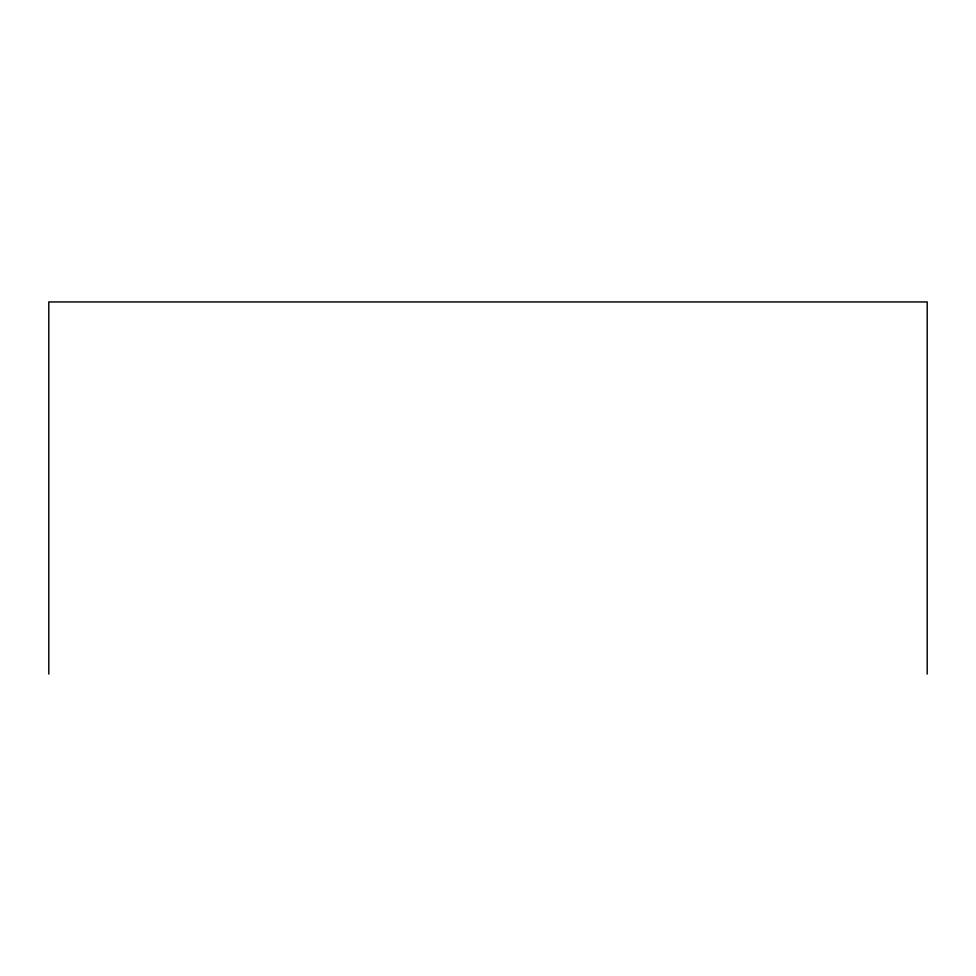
<?xml version="1.0" encoding="UTF-8"?>
<svg xmlns="http://www.w3.org/2000/svg" width="976" height="976" viewBox="0 0 976 976"><rect width="100%" height="100%" fill="white"/><g stroke="black" fill="none" stroke-linecap="round" stroke-linejoin="round"><path stroke-width="1.46" d="M927.2 674.062L927.2 301.938L48.8 301.938L48.8 674.062"/></g></svg>
